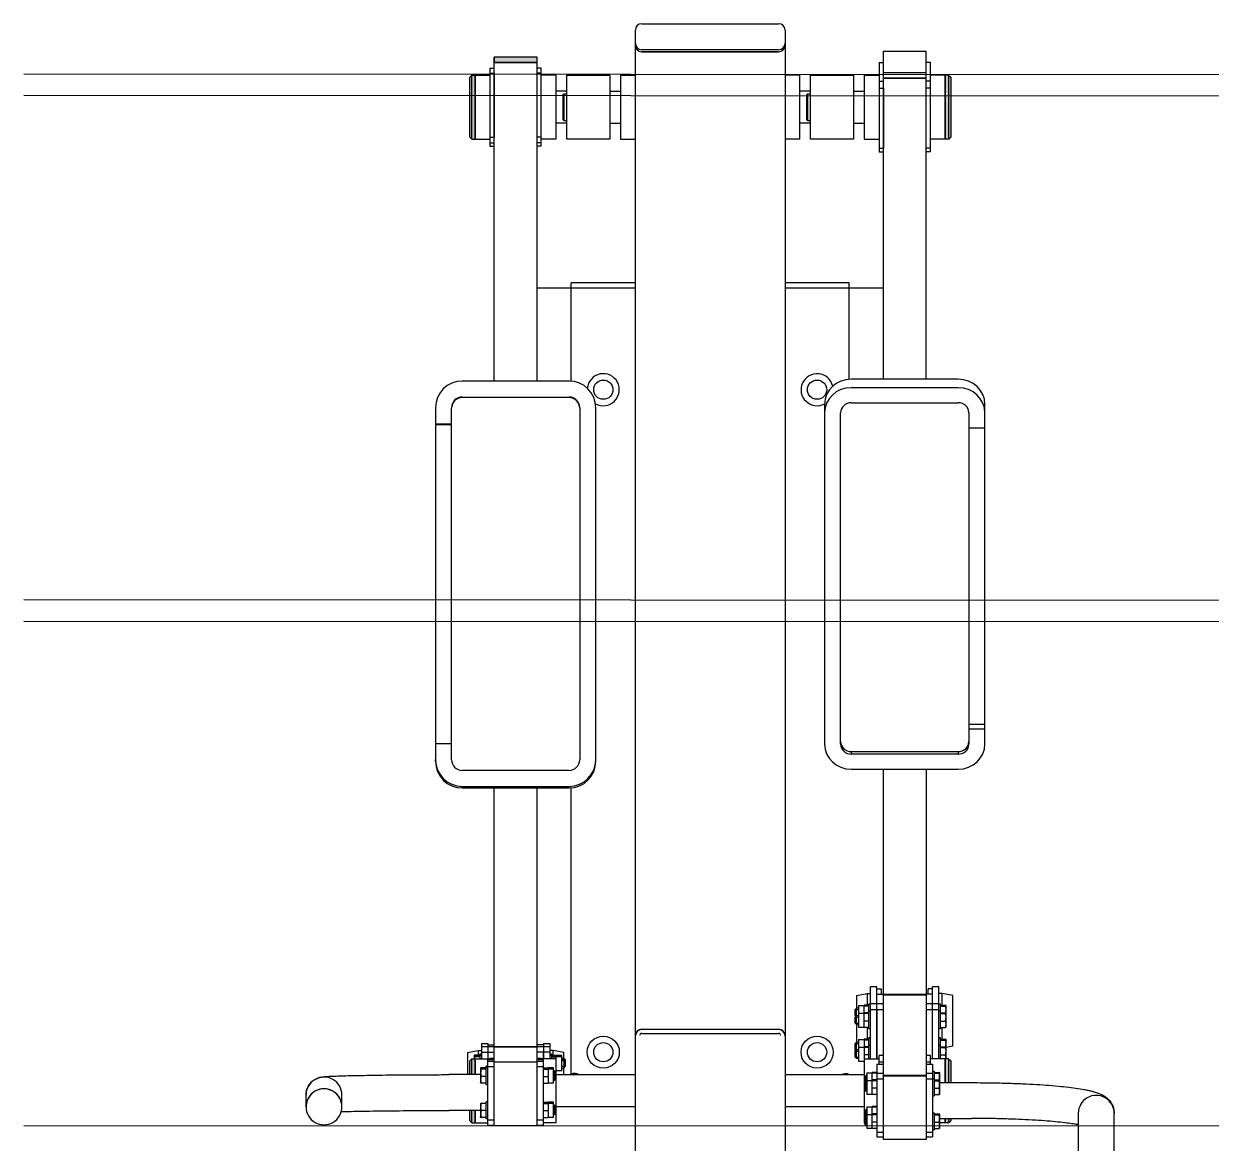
# Model space of a CAD drawing. Header units: millimetres. Extents: x -6447 to 5849, y -3618 to 2655.
# Drawn here: x -4678 to -3568, y 594 to 1641 of the extents above; entities that cross this region are included whole.
import ezdxf

# ---------------------------------------------------------------- set-up
doc = ezdxf.new("R2010")
doc.units = ezdxf.units.MM
doc.layers.add('DIKOM_ОБЪЕКТ', color=7, linetype='Continuous')

msp = doc.modelspace()

# ---------------------------------------------------------------- hatches: boundary and pattern name
at = {"layer": 'DIKOM_ОБЪЕКТ'}
h = msp.add_hatch(color=256, dxfattribs=at)
h.paths.add_polyline_path([(-4256.3, 1533.3), (-4256.3, 1593.3), (-4259.3, 1593.3), (-4259.3, 1533.3), (-4259.3, 1533.3), (-4256.3, 1533.3)])
h.paths.add_polyline_path([(-4261.3, 1591.3), (-4261.3, 1535.3), (-4261.3, 1535.3), (-4259.3, 1533.3), (-4259.3, 1533.3), (-4259.3, 1593.3)])
h.paths.add_polyline_path([(-4198.3, 1610), (-4238.3, 1610), (-4238.3, 1605), (-4198.3, 1605)])
h.paths.add_polyline_path([(-3813.3, 1533.3), (-3813.3, 1593.3), (-3816.3, 1593.3), (-3816.3, 1553), (-3816.3, 1533.3)])
h.paths.add_polyline_path([(-3811.3, 1535.3), (-3811.3, 1591.3), (-3813.3, 1593.3), (-3813.3, 1533.3)])
h = msp.add_hatch(color=256, dxfattribs=at)
h.paths.add_polyline_path([(-3813.3, 612.8), (-3813.3, 616.9), (-3816.3, 616.9), (-3816.3, 612.8)])
h.paths.add_polyline_path([(-3811.3, 614.8), (-3811.3, 616.9), (-3813.3, 616.9), (-3813.3, 612.8)])
h.paths.add_polyline_path([(-3811.3, 650.4), (-3811.3, 670.7), (-3811.3, 670.8), (-3813.3, 672.8), (-3813.3, 672.6), (-3813.3, 650.4)])
h.paths.add_polyline_path([(-3816.3, 672.6), (-3816.3, 650.4), (-3813.3, 650.4), (-3813.3, 672.6), (-3813.3, 672.8), (-3816.3, 672.8)])
h.paths.add_polyline_path([(-4256.3, 612.8), (-4256.3, 624.4), (-4259.3, 624.4), (-4259.3, 612.8)])
h.paths.add_polyline_path([(-4261.3, 624.4), (-4261.3, 614.8), (-4259.3, 612.8), (-4259.3, 624.4)])
h.paths.add_polyline_path([(-4259.3, 657.9), (-4259.3, 672.8), (-4261.3, 670.8), (-4261.3, 657.9)])
h.paths.add_polyline_path([(-4259.3, 672.8), (-4259.3, 657.9), (-4256.3, 657.9), (-4256.3, 672.8)])

# ---------------------------------------------------------------- linework, layer by layer
for p, q in [((-4106.3, 568.2), (-4106.3, 1635.4)), ((-4100.3, 1641.4), (-3972.3, 1641.4)), ((-3966.3, 1635.4), (-3966.3, 568.2)), ((-3972.3, 1617.1), (-4100.3, 1617.1)), ((-4100.3, 1615.1), (-3972.3, 1615.1)), ((-3972.3, 1615.1), (-4100.3, 1615.1)), ((-3874.3, 1615.8), (-3834.3, 1615.8)), ((-3874.3, 1308.7), (-3874.3, 1615.8)), ((-3834.3, 1308.7), (-3834.3, 1615.8)), ((-4198.3, 1610), (-4238.3, 1610)), ((-4238.3, 1610), (-4238.3, 1605)), ((-4238.3, 1307), (-4238.3, 1610)), ((-4198.3, 1605), (-4238.3, 1605)), ((-4238.3, 1605), (-4198.3, 1605)), ((-4198.3, 1307), (-4198.3, 1610)), ((-3878.3, 1605), (-3878.3, 1521.5)), ((-3878.3, 1605), (-3874.3, 1605)), ((-3830.3, 1605), (-3834.3, 1605)), ((-3830.3, 1521.5), (-3830.3, 1605)), ((-2688.5, 1593.2), (-4678.5, 1594.1)), ((-4259.3, 1593.3), (-4261.3, 1591.3)), ((-4261.3, 1535.3), (-4261.3, 1591.3)), ((-4259.3, 1593.3), (-4242.3, 1593.3)), ((-4259.3, 1533.3), (-4259.3, 1593.3)), ((-4256.3, 1593.3), (-4256.3, 1533.3)), ((-4256.3, 1533.3), (-4256.3, 1593.3)), ((-4242.3, 1599.7), (-4242.3, 1526.8)), ((-4242.3, 1599.7), (-4238.3, 1599.7)), ((-4242.3, 1595), (-4238.3, 1595)), ((-4238.3, 1595), (-4238.3, 1535.1)), ((-4194.3, 1599.7), (-4198.3, 1599.7)), ((-4198.3, 1535.1), (-4198.3, 1595)), ((-4194.3, 1595), (-4198.3, 1595)), ((-4194.3, 1526.8), (-4194.3, 1599.7)), ((-4180.3, 1593.3), (-4194.3, 1593.3)), ((-4180.3, 1533.3), (-4180.3, 1593.3)), ((-4170.3, 1533.3), (-4170.3, 1593.3)), ((-4170.3, 1593.3), (-4130.3, 1593.3)), ((-4130.3, 1593.3), (-4130.3, 1533.3)), ((-4120.3, 1593.3), (-4120.3, 1533.3)), ((-4120.3, 1593.3), (-4106.3, 1593.3)), ((-3952.3, 1593.3), (-3966.3, 1593.3)), ((-3952.3, 1533.3), (-3952.3, 1593.3)), ((-3942.3, 1533.3), (-3942.3, 1593.3)), ((-3942.3, 1593.3), (-3902.3, 1593.3)), ((-3902.3, 1593.3), (-3902.3, 1533.3)), ((-3892.3, 1593.3), (-3892.3, 1533.3)), ((-3892.3, 1593.3), (-3878.3, 1593.3)), ((-3834.3, 1595.3), (-3874.3, 1595.3)), ((-3834.3, 1590.6), (-3874.3, 1590.6)), ((-3874.3, 1590.6), (-3834.3, 1590.6)), ((-3813.3, 1593.3), (-3830.3, 1593.3)), ((-3816.3, 1593.3), (-3816.3, 1533.3)), ((-3816.3, 1553), (-3816.3, 1593.3)), ((-3813.3, 1593.3), (-3811.3, 1591.3)), ((-3813.3, 1593.3), (-3813.3, 1533.3)), ((-3811.3, 1591.3), (-3811.3, 1535.3)), ((-4170.3, 1578.3), (-4180.3, 1578.3)), ((-4130.3, 1578.3), (-4120.3, 1578.3)), ((-3942.3, 1578.3), (-3952.3, 1578.3)), ((-3902.3, 1578.3), (-3892.3, 1578.3)), ((-3878.3, 1587.6), (-3874.3, 1587.6)), ((-3878.3, 1581.2), (-3874.3, 1581.2)), ((-3874.3, 1581.2), (-3874.3, 1524.8)), ((-3830.3, 1587.6), (-3834.3, 1587.6)), ((-3834.3, 1524.8), (-3834.3, 1581.2)), ((-3830.3, 1581.2), (-3834.3, 1581.2)), ((-2688.5, 1573.2), (-4678.5, 1574.1)), ((-4174.3, 1574.8), (-4173.3, 1575.8)), ((-4174.3, 1574.8), (-4174.3, 1551.8)), ((-4173.3, 1575.8), (-4173.3, 1550.8)), ((-4173.3, 1575.8), (-4170.3, 1575.8)), ((-3946.3, 1574.8), (-3945.3, 1575.8)), ((-3946.3, 1574.8), (-3946.3, 1551.8)), ((-3945.3, 1575.8), (-3945.3, 1550.8)), ((-3945.3, 1575.8), (-3942.3, 1575.8)), ((-4170.3, 1548.3), (-4180.3, 1548.3)), ((-4174.3, 1551.8), (-4173.3, 1550.8)), ((-4173.3, 1550.8), (-4170.3, 1550.8)), ((-4130.3, 1548.3), (-4120.3, 1548.3)), ((-3942.3, 1548.3), (-3952.3, 1548.3)), ((-3946.3, 1551.8), (-3945.3, 1550.8)), ((-3945.3, 1550.8), (-3942.3, 1550.8)), ((-3902.3, 1548.3), (-3892.3, 1548.3)), ((-3816.3, 1533.3), (-3816.3, 1553)), ((-4259.3, 1533.3), (-4261.3, 1535.3)), ((-4261.3, 1535.3), (-4261.3, 1535.3)), ((-4259.3, 1533.3), (-4242.3, 1533.3)), ((-4259.3, 1533.3), (-4259.3, 1533.3)), ((-4256.3, 1533.3), (-4256.3, 1533.3)), ((-4242.3, 1535.1), (-4238.3, 1535.1)), ((-4194.3, 1535.1), (-4198.3, 1535.1)), ((-4180.3, 1533.3), (-4194.3, 1533.3)), ((-4130.3, 1533.3), (-4170.3, 1533.3)), ((-4120.3, 1533.3), (-4106.3, 1533.3)), ((-3952.3, 1533.3), (-3966.3, 1533.3)), ((-3902.3, 1533.3), (-3942.3, 1533.3)), ((-3892.3, 1533.3), (-3878.3, 1533.3)), ((-3813.3, 1533.3), (-3830.3, 1533.3)), ((-3813.3, 1533.3), (-3811.3, 1535.3)), ((-4242.3, 1529.8), (-4238.3, 1529.8)), ((-4242.3, 1526.8), (-4238.3, 1526.8)), ((-4242.3, 1526.8), (-4242.3, 1526.8)), ((-4242.3, 1526.8), (-4238.3, 1526.8)), ((-4194.3, 1529.8), (-4198.3, 1529.8)), ((-4194.3, 1526.8), (-4198.3, 1526.8)), ((-4194.3, 1526.8), (-4198.3, 1526.8)), ((-4194.3, 1526.8), (-4194.3, 1526.8)), ((-3878.3, 1524.8), (-3874.3, 1524.8)), ((-3830.3, 1524.8), (-3834.3, 1524.8)), ((-3878.3, 1521.5), (-3874.3, 1521.5)), ((-3830.3, 1521.5), (-3834.3, 1521.5)), ((-4106.3, 1393.9), (-4198.3, 1393.9)), ((-4166.3, 1306.9), (-4166.3, 1398.9)), ((-4106.3, 1398.9), (-4166.3, 1398.9)), ((-3906.3, 1398.9), (-3966.3, 1398.9)), ((-3874.3, 1393.9), (-3966.3, 1393.9)), ((-3906.3, 1308.6), (-3906.3, 1398.9)), ((-4168.3, 1307), (-4268.3, 1307)), ((-3804.3, 1308.7), (-3904.3, 1308.7)), ((-3804.3, 1300.8), (-3904.3, 1300.8)), ((-4268.3, 1292), (-4168.3, 1292)), ((-4268.3, 1291.6), (-4268.3, 1292)), ((-4168.3, 1291.6), (-4268.3, 1291.6)), ((-4168.3, 1291.6), (-4168.3, 1292)), ((-4293.3, 1282), (-4293.3, 952.6)), ((-4278.3, 952.6), (-4278.3, 1281.6)), ((-4158.3, 1282), (-4158.3, 952.6)), ((-4143.3, 952.6), (-4143.3, 1282)), ((-3929.3, 1285.2), (-3929.3, 1277.3)), ((-3904.3, 1286.7), (-3804.3, 1286.7)), ((-3779.3, 967.2), (-3779.3, 1285.2)), ((-4293.3, 1267), (-4278.3, 1267)), ((-3929.3, 1277.3), (-3929.3, 967.2)), ((-3914.3, 967.2), (-3914.3, 1277.3)), ((-3794.3, 1277.3), (-3794.3, 967.2)), ((-4293.3, 1266.3), (-4278.3, 1266.3)), ((-3794.3, 1263.2), (-3779.3, 1263.2)), ((-2688.5, 1101.2), (-4678.5, 1102.1)), ((-2688.5, 1081.2), (-4678.5, 1082.1)), ((-3779.3, 985.5), (-3794.3, 985.5)), ((-3779.3, 981.3), (-3794.3, 981.3)), ((-4278.3, 967.6), (-4293.3, 967.6)), ((-3904.3, 960.2), (-3804.3, 960.2)), ((-3904.3, 960.2), (-3904.3, 957.9)), ((-3804.3, 957.9), (-3904.3, 957.9)), ((-3804.3, 960.2), (-3804.3, 957.9)), ((-4293.3, 951.2), (-4293.3, 952.6)), ((-4143.3, 951.2), (-4143.3, 952.6)), ((-4168.3, 942.6), (-4268.3, 942.6)), ((-3904.3, 943.8), (-3804.3, 943.8)), ((-3874.3, 597.2), (-3874.3, 943.8)), ((-3834.3, 943.8), (-3834.3, 597.2)), ((-4268.3, 927.7), (-4168.3, 927.7)), ((-4268.3, 926.3), (-4268.3, 927.7)), ((-4268.3, 926.3), (-4168.3, 926.3)), ((-4238.3, 609.9), (-4238.3, 926.3)), ((-4198.3, 609.9), (-4198.3, 926.3)), ((-4168.3, 926.3), (-4168.3, 927.7)), ((-4166.3, 657.8), (-4166.3, 926.3)), ((-3899.3, 731.9), (-3889.3, 733.7)), ((-3889.3, 733.7), (-3889.3, 733.6)), ((-3889.3, 733.7), (-3886.3, 733.7)), ((-3889.3, 733.6), (-3889.3, 722.9)), ((-3886.3, 740), (-3886.3, 740.2)), ((-3880.3, 740.2), (-3886.3, 740.2)), ((-3886.3, 672.8), (-3886.3, 740.2)), ((-3880.3, 740), (-3880.3, 740.2)), ((-3880.3, 672.8), (-3880.3, 740.2)), ((-3880.3, 738.2), (-3876.3, 738.2)), ((-3880.3, 733.3), (-3874.3, 733.3)), ((-3876.3, 738.2), (-3876.3, 738)), ((-3876.3, 738), (-3876.3, 733.3)), ((-3828.3, 733.3), (-3834.3, 733.3)), ((-3828.3, 738.2), (-3832.3, 738.2)), ((-3832.3, 733.3), (-3832.3, 738.2)), ((-3828.3, 740), (-3828.3, 740.2)), ((-3822.3, 740.2), (-3828.3, 740.2)), ((-3828.3, 672.8), (-3828.3, 740.2)), ((-3822.3, 740), (-3822.3, 740.2)), ((-3822.3, 672.8), (-3822.3, 740.2)), ((-3819.3, 733.7), (-3822.3, 733.7)), ((-3809.3, 731.9), (-3819.3, 733.7)), ((-3819.3, 722.9), (-3819.3, 733.7)), ((-3899.3, 731.9), (-3899.3, 731.8)), ((-3899.3, 731.8), (-3899.3, 720)), ((-3897.4, 722.5), (-3892.3, 722.5)), ((-3897.4, 722.5), (-3897.4, 715.4)), ((-3887.9, 722.9), (-3892.3, 722.9)), ((-3892.3, 702.1), (-3892.3, 722.9)), ((-3886.3, 724), (-3887.9, 724)), ((-3887.9, 700.9), (-3887.9, 724)), ((-3874.3, 724.2), (-3886.3, 724.2)), ((-3834.3, 733), (-3874.3, 733)), ((-3874.3, 732.5), (-3834.3, 732.5)), ((-3834.3, 732.5), (-3874.3, 732.5)), ((-3822.3, 724.2), (-3834.3, 724.2)), ((-3820.7, 724), (-3822.3, 724)), ((-3820.7, 700.9), (-3820.7, 724)), ((-3820.7, 722.9), (-3816.2, 722.9)), ((-3815.7, 722.5), (-3815.4, 722.2)), ((-3815.4, 702.7), (-3815.4, 722.2)), ((-3809.3, 684.5), (-3809.3, 731.9)), ((-3899.5, 720), (-3900.7, 718.8)), ((-3900.7, 713.3), (-3900.7, 718.8)), ((-3900.7, 718.8), (-3897.4, 718.8)), ((-3899.9, 712.5), (-3900.7, 713.3)), ((-3900.7, 713.3), (-3897.4, 713.3)), ((-3899.5, 712.9), (-3900.7, 711.7)), ((-3900.7, 706.2), (-3900.7, 711.7)), ((-3900.7, 711.7), (-3897.4, 711.7)), ((-3899.5, 704.9), (-3899.5, 720)), ((-3897.4, 720), (-3899.5, 720)), ((-3897.4, 712.9), (-3899.5, 712.9)), ((-3897.4, 715.4), (-3897.4, 702.4)), ((-3897.4, 715.4), (-3892.3, 715.4)), ((-3887.9, 722.1), (-3892.3, 722.1)), ((-3887.9, 715.8), (-3892.3, 715.8)), ((-3887.9, 715), (-3892.3, 715)), ((-3886.3, 716.9), (-3887.9, 716.9)), ((-3874.3, 718.7), (-3886.3, 718.7)), ((-3880.3, 718.7), (-3880.3, 672.8)), ((-3822.3, 718.7), (-3834.3, 718.7)), ((-3828.3, 672.8), (-3828.3, 718.7)), ((-3820.7, 716.9), (-3822.3, 716.9)), ((-3820.7, 722.1), (-3816.2, 722.1)), ((-3820.7, 715.8), (-3816.2, 715.8)), ((-3820.7, 715), (-3816.2, 715)), ((-3815.7, 715.4), (-3815.4, 715.1)), ((-4100.3, 700.4), (-3972.3, 700.4)), ((-3972.3, 700.1), (-4100.3, 700.1)), ((-3899.5, 704.9), (-3900.7, 706.2)), ((-3900.7, 706.2), (-3897.4, 706.2)), ((-3897.4, 704.9), (-3899.5, 704.9)), ((-3899.3, 704.9), (-3899.3, 688.2)), ((-3897.4, 702.4), (-3892.3, 702.4)), ((-3887.9, 708.1), (-3892.3, 708.1)), ((-3887.9, 702.1), (-3892.3, 702.1)), ((-3889.3, 702.1), (-3889.3, 691)), ((-3886.3, 700.9), (-3887.9, 700.9)), ((-3820.7, 700.9), (-3822.3, 700.9)), ((-3820.7, 708.1), (-3816.2, 708.1)), ((-3820.7, 702.1), (-3816.2, 702.1)), ((-3819.3, 691), (-3819.3, 702.1)), ((-3815.7, 702.4), (-3815.4, 702.7)), ((-4100.3, 696.5), (-3972.3, 696.5)), ((-3897.4, 690.7), (-3897.4, 670.6)), ((-3897.4, 690.7), (-3892.3, 690.7)), ((-3892.3, 691), (-3892.3, 612.8)), ((-3887.9, 691), (-3892.3, 691)), ((-3887.9, 690.3), (-3892.3, 690.3)), ((-3886.3, 692.2), (-3887.9, 692.2)), ((-3887.9, 672.8), (-3887.9, 692.2)), ((-3820.7, 692.2), (-3822.3, 692.2)), ((-3820.7, 672.8), (-3820.7, 692.2)), ((-3820.7, 691), (-3816.2, 691)), ((-3820.7, 690.3), (-3816.2, 690.3)), ((-3815.7, 690.7), (-3815.4, 690.3)), ((-3815.4, 672.8), (-3815.4, 690.3)), ((-4263.3, 678.7), (-4253.3, 680.4)), ((-4263.3, 678.7), (-4263.3, 657.9)), ((-4263.3, 678.7), (-4263.3, 678.7)), ((-4253.3, 680.4), (-4253.3, 676)), ((-4253.3, 680.4), (-4253.3, 680.4)), ((-4253.3, 680.4), (-4250.3, 680.4)), ((-4250.3, 686.9), (-4250.3, 686.9)), ((-4250.3, 686.9), (-4244.3, 686.9)), ((-4250.3, 686.9), (-4250.3, 672.8)), ((-4186.3, 684), (-4250.3, 684)), ((-4250.3, 678.9), (-4238.3, 678.9)), ((-4244.3, 686.9), (-4244.3, 686.9)), ((-4244.3, 686.9), (-4244.3, 672.8)), ((-4244.3, 685.7), (-4238.3, 685.7)), ((-4244.3, 678.9), (-4244.3, 672.8)), ((-4198.3, 683.9), (-4238.3, 683.9)), ((-4238.3, 683.9), (-4198.3, 683.9)), ((-4192.3, 685.7), (-4198.3, 685.7)), ((-4186.3, 678.9), (-4198.3, 678.9)), ((-4192.3, 686.9), (-4192.3, 686.9)), ((-4192.3, 686.9), (-4186.3, 686.9)), ((-4192.3, 686.9), (-4192.3, 672.8)), ((-4192.3, 672.8), (-4192.3, 678.9)), ((-4186.3, 686.9), (-4186.3, 686.9)), ((-4186.3, 686.9), (-4186.3, 672.8)), ((-4183.3, 680.4), (-4186.3, 680.4)), ((-4173.3, 678.7), (-4183.3, 680.4)), ((-4183.3, 676), (-4183.3, 680.4)), ((-4173.3, 673.4), (-4173.3, 678.7)), ((-3899.5, 688.2), (-3900.7, 686.9)), ((-3900.7, 681.4), (-3900.7, 686.9)), ((-3900.7, 686.9), (-3897.4, 686.9)), ((-3899.9, 680.6), (-3900.7, 681.4)), ((-3900.7, 681.4), (-3897.4, 681.4)), ((-3899.5, 681.1), (-3900.7, 679.8)), ((-3900.7, 674.3), (-3900.7, 679.8)), ((-3900.7, 679.8), (-3897.4, 679.8)), ((-3899.5, 673.1), (-3899.5, 688.2)), ((-3897.4, 688.2), (-3899.5, 688.2)), ((-3897.4, 681.1), (-3899.5, 681.1)), ((-3899.5, 678.7), (-3899.5, 681.1)), ((-3897.4, 683.6), (-3892.3, 683.6)), ((-3887.9, 683.9), (-3892.3, 683.9)), ((-3887.9, 683.2), (-3892.3, 683.2)), ((-3886.3, 685.1), (-3887.9, 685.1)), ((-3820.7, 685.1), (-3822.3, 685.1)), ((-3820.7, 683.9), (-3816.2, 683.9)), ((-3820.7, 683.2), (-3816.2, 683.2)), ((-3815.7, 683.6), (-3815.4, 683.2)), ((-3809.3, 684.5), (-3815.4, 683.4)), ((-4259.3, 672.8), (-4261.3, 670.8)), ((-4261.3, 657.9), (-4261.3, 670.8)), ((-4259.3, 672.8), (-4242.3, 672.8)), ((-4259.3, 657.9), (-4259.3, 672.8)), ((-4257.1, 675.9), (-4257.2, 675.6)), ((-4257.2, 675.6), (-4257.2, 674.3)), ((-4257.1, 674.6), (-4257.2, 674.3)), ((-4257.2, 674.3), (-4257.2, 672.8)), ((-4251.9, 676), (-4256.5, 676)), ((-4251.9, 675.9), (-4256.5, 675.9)), ((-4251.9, 674.7), (-4256.5, 674.7)), ((-4251.9, 674.5), (-4256.5, 674.5)), ((-4256.3, 657.9), (-4256.3, 672.8)), ((-4256.3, 672.8), (-4256.3, 657.9)), ((-4251.9, 677.4), (-4250.3, 677.4)), ((-4251.9, 677.4), (-4251.9, 672.8)), ((-4251.9, 676.1), (-4250.3, 676.1)), ((-4244.3, 610.3), (-4244.3, 671.9)), ((-4238.3, 671.9), (-4244.3, 671.9)), ((-4238.3, 670.3), (-4244.3, 670.3)), ((-4242.3, 673.4), (-4238.3, 673.4)), ((-4242.3, 673.4), (-4242.3, 673.4)), ((-4242.3, 673.4), (-4238.3, 673.4)), ((-4242.3, 673.4), (-4242.3, 671.9)), ((-4242.3, 672.2), (-4238.3, 672.2)), ((-4238.3, 670), (-4198.3, 670)), ((-4238.3, 670), (-4198.3, 670)), ((-4238.3, 669.9), (-4198.3, 669.9)), ((-4198.3, 673.4), (-4194.3, 673.4)), ((-4198.3, 673.4), (-4194.3, 673.4)), ((-4198.3, 672.2), (-4194.3, 672.2)), ((-4192.3, 671.9), (-4198.3, 671.9)), ((-4192.3, 670.3), (-4198.3, 670.3)), ((-4194.3, 673.4), (-4194.3, 673.4)), ((-4194.3, 673.4), (-4194.3, 671.9)), ((-4180.3, 672.8), (-4194.3, 672.8)), ((-4194.3, 672.8), (-4194.3, 672.8)), ((-4192.3, 610.3), (-4192.3, 671.9)), ((-4186.3, 677.4), (-4184.7, 677.4)), ((-4186.3, 676.1), (-4184.7, 676.1)), ((-4184.7, 677.4), (-4184.7, 672.8)), ((-4184.7, 676), (-4180.3, 676)), ((-4184.7, 675.9), (-4180.3, 675.9)), ((-4184.7, 674.7), (-4180.3, 674.7)), ((-4184.7, 674.5), (-4180.3, 674.5)), ((-4180.3, 612.8), (-4180.3, 676)), ((-4175.2, 675.9), (-4180.3, 675.9)), ((-4175.2, 674.6), (-4180.3, 674.6)), ((-4175.2, 661.6), (-4175.2, 675.9)), ((-4175.2, 673.4), (-4173.2, 673.4)), ((-4171.9, 672.2), (-4175.2, 672.2)), ((-4175.2, 672.1), (-4173.2, 672.1)), ((-4171.9, 670.9), (-4175.2, 670.9)), ((-4173.2, 673.4), (-4171.9, 672.2)), ((-4173.2, 673.4), (-4173.2, 664.1)), ((-4173.2, 672.1), (-4171.9, 670.9)), ((-4171.9, 672.2), (-4171.9, 670.9)), ((-4171.9, 670.9), (-4171.9, 666.7)), ((-4171.9, 666.7), (-4171.9, 665.4)), ((-3899.5, 673.1), (-3900.7, 674.3)), ((-3900.7, 674.3), (-3897.4, 674.3)), ((-3897.4, 673.1), (-3899.5, 673.1)), ((-3897.4, 670.6), (-3892.3, 670.6)), ((-3887.9, 676.3), (-3892.3, 676.3)), ((-3892.3, 672.8), (-3878.3, 672.8)), ((-3880.3, 667.7), (-3874.3, 667.7)), ((-3880.3, 667.7), (-3880.3, 599.7)), ((-3878.3, 675.7), (-3878.3, 675.7)), ((-3874.3, 675.7), (-3878.3, 675.7)), ((-3878.3, 667.7), (-3878.3, 675.7)), ((-3874.3, 669.6), (-3878.3, 669.6)), ((-3830.3, 675.7), (-3834.3, 675.7)), ((-3830.3, 669.6), (-3834.3, 669.6)), ((-3834.3, 667.7), (-3828.3, 667.7)), ((-3830.3, 675.7), (-3830.3, 675.7)), ((-3830.3, 667.7), (-3830.3, 675.7)), ((-3813.3, 672.8), (-3830.3, 672.8)), ((-3828.3, 667.7), (-3828.3, 599.7)), ((-3820.7, 676.3), (-3816.2, 676.3)), ((-3816.3, 672.6), (-3816.3, 672.8)), ((-3816.3, 672.8), (-3816.3, 672.6)), ((-3816.3, 650.4), (-3816.3, 672.6)), ((-3816.3, 672.6), (-3816.3, 650.4)), ((-3813.3, 672.8), (-3811.3, 670.8)), ((-3813.3, 672.8), (-3813.3, 672.6)), ((-3813.3, 672.6), (-3813.3, 650.4)), ((-3811.3, 670.8), (-3811.3, 670.7)), ((-3811.3, 670.7), (-3811.3, 650.4)), ((-4251.2, 657.9), (-4280.8, 657.9)), ((-4251.1, 664.3), (-4251.2, 663.9)), ((-4251.2, 663.9), (-4251.2, 650.3)), ((-4251.1, 662.9), (-4251.2, 662.6)), ((-4245.9, 664.3), (-4250.5, 664.3)), ((-4245.9, 664.2), (-4250.5, 664.2)), ((-4245.9, 663), (-4250.5, 663)), ((-4245.9, 662.9), (-4250.5, 662.9)), ((-4245.9, 656.3), (-4250.5, 656.3)), ((-4244.3, 665.8), (-4245.9, 665.8)), ((-4245.9, 648.4), (-4245.9, 665.8)), ((-4244.3, 664.4), (-4245.9, 664.4)), ((-4238.3, 665.2), (-4244.3, 665.2)), ((-4192.3, 665.2), (-4198.3, 665.2)), ((-4192.3, 664.3), (-4187.9, 664.3)), ((-4192.3, 664.2), (-4187.9, 664.2)), ((-4192.3, 663), (-4187.9, 663)), ((-4192.3, 662.9), (-4187.9, 662.9)), ((-4192.3, 656.3), (-4187.9, 656.3)), ((-4187.9, 664.3), (-4187.9, 649.9)), ((-4182.8, 664.3), (-4187.9, 664.3)), ((-4182.8, 662.9), (-4187.9, 662.9)), ((-4182.8, 649.9), (-4182.8, 664.3)), ((-4182.8, 661.8), (-4182.2, 661.8)), ((-4180.9, 660.5), (-4182.8, 660.5)), ((-4182.8, 660.4), (-4182.2, 660.4)), ((-4180.9, 659.2), (-4182.8, 659.2)), ((-4182.2, 661.8), (-4180.9, 660.5)), ((-4182.2, 661.8), (-4182.2, 652.4)), ((-4182.2, 660.4), (-4180.9, 659.2)), ((-4180.9, 660.5), (-4180.9, 659.2)), ((-4180.9, 659.2), (-4180.9, 653.7)), ((-4175.2, 661.6), (-4180.3, 661.6)), ((-4106.3, 657.8), (-4180.3, 657.8)), ((-4171.9, 665.4), (-4175.2, 665.4)), ((-4175.2, 664.1), (-4173.2, 664.1)), ((-4173.3, 657.8), (-4173.3, 664.1)), ((-4173.2, 664.1), (-4171.9, 665.4)), ((-3892.3, 657.8), (-3966.3, 657.8)), ((-3890.5, 657.1), (-3891.7, 655.9)), ((-3891.7, 650.4), (-3891.7, 655.9)), ((-3891.7, 655.9), (-3889.8, 655.9)), ((-3889.8, 657.1), (-3890.5, 657.1)), ((-3890.5, 642), (-3890.5, 657.1)), ((-3889.8, 659.6), (-3889.8, 639.5)), ((-3889.8, 659.6), (-3884.7, 659.6)), ((-3884.7, 639.2), (-3884.7, 660)), ((-3880.3, 660), (-3884.7, 660)), ((-3880.3, 659.2), (-3884.7, 659.2)), ((-3880.3, 659.4), (-3874.3, 659.4)), ((-3874.3, 657.4), (-3834.3, 657.4)), ((-3874.3, 657.4), (-3834.3, 657.4)), ((-3874.3, 656.9), (-3834.3, 656.9)), ((-3834.3, 659.4), (-3828.3, 659.4)), ((-3828.3, 661.1), (-3826.7, 661.1)), ((-3826.7, 661.1), (-3826.7, 638)), ((-3826.7, 660), (-3822.2, 660)), ((-3826.7, 659.2), (-3822.2, 659.2)), ((-3821.7, 659.7), (-3821.4, 659.3)), ((-3821.4, 640.4), (-3821.4, 659.3)), ((-4251.1, 649.9), (-4251.2, 650.3)), ((-4245.9, 649.9), (-4250.5, 649.9)), ((-4244.3, 648.4), (-4245.9, 648.4)), ((-4192.3, 649.9), (-4187.9, 649.9)), ((-4182.8, 649.9), (-4187.9, 649.9)), ((-4180.9, 653.7), (-4182.8, 653.7)), ((-4182.8, 652.4), (-4182.2, 652.4)), ((-4182.2, 652.4), (-4180.9, 653.7)), ((-3890.9, 649.6), (-3891.7, 650.4)), ((-3891.7, 650.4), (-3889.8, 650.4)), ((-3890.5, 650), (-3891.7, 648.8)), ((-3891.7, 643.3), (-3891.7, 648.8)), ((-3891.7, 648.8), (-3889.8, 648.8)), ((-3889.8, 650), (-3890.5, 650)), ((-3889.8, 652.5), (-3884.7, 652.5)), ((-3880.3, 652.9), (-3884.7, 652.9)), ((-3880.3, 652.1), (-3884.7, 652.1)), ((-3880.3, 645.3), (-3884.7, 645.3)), ((-3880.3, 653.9), (-3874.3, 653.9)), ((-3834.3, 653.9), (-3828.3, 653.9)), ((-3828.3, 654), (-3826.7, 654)), ((-3826.7, 652.9), (-3822.2, 652.9)), ((-3826.7, 652.1), (-3822.2, 652.1)), ((-3826.7, 645.3), (-3822.2, 645.3)), ((-3821.7, 652.6), (-3821.4, 652.2)), ((-3821.4, 650.4), (-3791.8, 650.4)), ((-4414.3, 627.8), (-4414.3, 638.9)), ((-4380.8, 627.8), (-4380.8, 638.9)), ((-4380.8, 638.9), (-4380.8, 638.9)), ((-3890.5, 642), (-3891.7, 643.3)), ((-3891.7, 643.3), (-3889.8, 643.3)), ((-3889.8, 642), (-3890.5, 642)), ((-3889.8, 639.5), (-3884.7, 639.5)), ((-3880.3, 639.2), (-3884.7, 639.2)), ((-3828.3, 638), (-3826.7, 638)), ((-3826.7, 639.2), (-3822.2, 639.2)), ((-3821.7, 639.5), (-3821.4, 639.9)), ((-3821.4, 639.9), (-3821.4, 640.4)), ((-3675.1, 638.5), (-3675.1, 638.7)), ((-4251.2, 624.4), (-4280.8, 624.4)), ((-4261.3, 614.8), (-4261.3, 624.4)), ((-4259.3, 612.8), (-4259.3, 624.4)), ((-4256.3, 612.8), (-4256.3, 624.4)), ((-4256.3, 624.4), (-4256.3, 612.8)), ((-4251.1, 630.9), (-4251.2, 630.6)), ((-4251.2, 630.6), (-4251.2, 618.3)), ((-4245.9, 631), (-4250.5, 631)), ((-4245.9, 630.9), (-4250.5, 630.9)), ((-4245.9, 624.3), (-4250.5, 624.3)), ((-4244.3, 632.4), (-4245.9, 632.4)), ((-4245.9, 616.4), (-4245.9, 632.4)), ((-4192.3, 632.3), (-4187.9, 632.3)), ((-4192.3, 632.2), (-4187.9, 632.2)), ((-4192.3, 631), (-4187.9, 631)), ((-4192.3, 630.9), (-4187.9, 630.9)), ((-4192.3, 624.3), (-4187.9, 624.3)), ((-4182.8, 632.3), (-4187.9, 632.3)), ((-4187.9, 632.3), (-4187.9, 617.9)), ((-4182.8, 630.9), (-4187.9, 630.9)), ((-4182.8, 617.9), (-4182.8, 632.3)), ((-4182.8, 629.8), (-4182.2, 629.8)), ((-4180.9, 628.5), (-4182.8, 628.5)), ((-4182.8, 628.4), (-4182.2, 628.4)), ((-4180.9, 627.2), (-4182.8, 627.2)), ((-4182.2, 629.8), (-4180.9, 628.5)), ((-4182.2, 629.8), (-4182.2, 620.4)), ((-4182.2, 628.4), (-4180.9, 627.2)), ((-4180.9, 628.5), (-4180.9, 627.2)), ((-4180.9, 627.2), (-4180.9, 621.7)), ((-4106.3, 627.8), (-4180.3, 627.8)), ((-3892.3, 627.8), (-3966.3, 627.8)), ((-3890.5, 625.3), (-3891.7, 624.1)), ((-3891.7, 618.6), (-3891.7, 624.1)), ((-3891.7, 624.1), (-3889.8, 624.1)), ((-3890.5, 610.2), (-3890.5, 625.3)), ((-3889.8, 625.3), (-3890.5, 625.3)), ((-3889.8, 627.8), (-3884.7, 627.8)), ((-3889.8, 627.8), (-3889.8, 607.7)), ((-3880.3, 628.1), (-3884.7, 628.1)), ((-3884.7, 607.4), (-3884.7, 628.1)), ((-3880.3, 627.4), (-3884.7, 627.4)), ((-3828.3, 622.2), (-3826.7, 622.2)), ((-3826.7, 622.2), (-3826.7, 606.2)), ((-4259.3, 612.8), (-4261.3, 614.8)), ((-4259.3, 612.8), (-4244.3, 612.8)), ((-4251.1, 617.9), (-4251.2, 618.3)), ((-4245.9, 617.9), (-4250.5, 617.9)), ((-4244.3, 616.4), (-4245.9, 616.4)), ((-4238.3, 615.2), (-4244.3, 615.2)), ((-4192.3, 615.2), (-4198.3, 615.2)), ((-4192.3, 617.9), (-4187.9, 617.9)), ((-4180.3, 612.8), (-4192.3, 612.8)), ((-4182.8, 617.9), (-4187.9, 617.9)), ((-4180.9, 621.7), (-4182.8, 621.7)), ((-4182.8, 620.4), (-4182.2, 620.4)), ((-4182.2, 620.4), (-4180.9, 621.7)), ((-3892.3, 612.8), (-3891.7, 612.8)), ((-3890.9, 617.8), (-3891.7, 618.6)), ((-3891.7, 618.6), (-3889.8, 618.6)), ((-3890.5, 618.2), (-3891.7, 617)), ((-3891.7, 611.5), (-3891.7, 617)), ((-3891.7, 617), (-3889.8, 617)), ((-3890.5, 610.2), (-3891.7, 611.5)), ((-3891.7, 611.5), (-3889.8, 611.5)), ((-3889.8, 618.2), (-3890.5, 618.2)), ((-3889.8, 620.7), (-3884.7, 620.7)), ((-3880.3, 621.1), (-3884.7, 621.1)), ((-3880.3, 620.3), (-3884.7, 620.3)), ((-3880.3, 613.4), (-3884.7, 613.4)), ((-3826.7, 621.1), (-3822.2, 621.1)), ((-3826.7, 620.3), (-3822.2, 620.3)), ((-3826.7, 613.4), (-3822.2, 613.4)), ((-3821.7, 620.7), (-3821.4, 620.4)), ((-3821.4, 608), (-3821.4, 620.4)), ((-3821.4, 616.9), (-3791.8, 616.9)), ((-3813.3, 612.8), (-3821.4, 612.8)), ((-3816.3, 612.8), (-3816.3, 616.9)), ((-3816.3, 616.9), (-3816.3, 612.8)), ((-3813.3, 616.9), (-3813.3, 612.8)), ((-3813.3, 612.8), (-3811.3, 614.8)), ((-3811.3, 616.9), (-3811.3, 614.8)), ((-3691.8, 562), (-3691.8, 621.8)), ((-3691.8, 621.8), (-3691.8, 621.8)), ((-3658.3, 562), (-3658.3, 621.8)), ((-2688.5, 609.2), (-4678.5, 610.1)), ((-4238.3, 610.3), (-4244.3, 610.3)), ((-4198.3, 609.9), (-4238.3, 609.9)), ((-4192.3, 610.3), (-4198.3, 610.3)), ((-3889.8, 610.2), (-3890.5, 610.2)), ((-3889.8, 607.7), (-3884.7, 607.7)), ((-3880.3, 607.4), (-3884.7, 607.4)), ((-3880.3, 604.1), (-3874.3, 604.1)), ((-3834.3, 604.1), (-3828.3, 604.1)), ((-3828.3, 606.2), (-3826.7, 606.2)), ((-3826.7, 607.4), (-3822.2, 607.4)), ((-3821.7, 607.7), (-3821.4, 608)), ((-3880.3, 599.7), (-3874.3, 599.7)), ((-3834.3, 597.2), (-3874.3, 597.2)), ((-3834.3, 599.7), (-3828.3, 599.7))]:
    msp.add_line(p, q, dxfattribs=at)
for centre, radius in [((-4136.3, 1298.9), 9), ((-3936.3, 1298.9), 9), ((-4136.3, 678.9), 15), ((-3936.3, 678.9), 15), ((-4136.3, 678.9), 9), ((-3936.3, 678.9), 9)]:
    msp.add_circle(centre, radius, dxfattribs=at)
for centre, radius, start, end in [((-4100.3, 1635.4), 6, 90, 180), ((-3972.3, 1635.4), 6, 0, 90), ((-4100.3, 1623.1), 6, 180, 270), ((-3972.3, 1623.1), 6, 270, 0), ((-4100.3, 1621.1), 6, 180, 270), ((-3972.3, 1621.1), 6, 270, 0), ((-4136.3, 1298.9), 15, 240.9181, 174.8882), ((-3936.3, 1298.9), 15, 12.3219, 297.8381), ((-4100.3, 694.4), 6, 90, 180), ((-4100.3, 694.1), 6, 90, 180), ((-3972.3, 694.4), 6, 0, 90), ((-3972.3, 694.1), 6, 0, 90), ((-4100.3, 694.5), 2, 90, 180), ((-3972.3, 694.5), 2, 0, 90)]:
    msp.add_arc(centre, radius, start, end, dxfattribs=at)
for centre, major_axis, ratio, start_param, end_param in [((-4268.3, 1282), (-25, 0), 0.998147, -1.570796, 0), ((-4168.3, 1282), (25, 0), 0.998147, 0, 1.570796), ((-3904.3, 1285.2), (-25, 0), 0.93962, -1.570796, 0), ((-3904.3, 1277.3), (-25, 0), 0.93962, -1.570796, 0), ((-3804.3, 1285.2), (25, 0), 0.93962, 0, 1.570796), ((-3804.3, 1277.3), (25, 0), 0.93962, 0, 1.570796), ((-4268.3, 1282), (-10, 0), 0.998147, -1.570796, 0), ((-4268.3, 1281.6), (-10, 0), 0.998147, -1.570796, 0), ((-4168.3, 1282), (-10, 0), 0.998147, 3.141593, 4.712389), ((-4168.3, 1281.6), (10, 0), 0.998147, 0, 1.570796), ((-3904.3, 1277.3), (-10, 0), 0.93962, -1.570796, 0), ((-3804.3, 1277.3), (-10, 0), 0.93962, -3.141593, -1.570796), ((-3904.3, 967.2), (-25, 0), 0.93962, 0, 1.570796), ((-3904.3, 969.6), (-10, 0), 0.93962, 0, 1.570796), ((-3904.3, 967.2), (10, 0), 0.93962, 3.141593, 4.712389), ((-3804.3, 969.6), (10, 0), 0.93962, -1.570796, 0), ((-3804.3, 967.2), (10, 0), 0.93962, -1.570796, 0), ((-3804.3, 967.2), (25, 0), 0.93962, -1.570796, 0), ((-4268.3, 952.6), (-25, 0), 0.998147, 0, 1.570796), ((-4268.3, 951.2), (-25, 0), 0.998147, 0, 1.570796), ((-4268.3, 952.6), (10, 0), 0.998147, 3.141593, 4.712389), ((-4168.3, 952.6), (25, 0), 0.998147, -1.570796, 0), ((-4168.3, 952.6), (10, 0), 0.998147, -1.570796, 0), ((-4168.3, 951.2), (25, 0), 0.998147, -1.570796, 0), ((-4397.6, 638.9), (16.8, 0), 0.999823, 0, 3.141593), ((-4397.6, 627.9), (16.8, 0), 0.999823, 0, 3.141593), ((-4397.6, 627.9), (-16.8, 0), 0.999823, -3.141593, -0.742443), ((-4397.6, 627.8), (-16.8, 0), 0.999823, -3.141593, -0.742443), ((-4397.6, 627.9), (-16.8, 0), 0.999823, -0.742443, 0), ((-4397.6, 627.8), (-16.8, 0), 0.999823, -0.742443, 0), ((-3675.1, 621.8), (-16.8, 0), 0.994846, -3.141593, 0), ((-4397.6, 627.8), (-16.8, 0), 0.999823, 0, 3.141593)]:
    msp.add_ellipse(centre, major_axis=major_axis, ratio=ratio, start_param=start_param, end_param=end_param, dxfattribs=at)
for points, knots in [([(-3815.7, 722.5), (-3815.7, 722.6), (-3815.7, 722.6), (-3815.8, 722.7), (-3816, 722.8), (-3816.1, 722.8), (-3816.2, 722.9)], [0, 0, 0, 0, 1.498743, 2.82133, 4.947716, 7, 7, 7, 7]), ([(-3816.2, 722.1), (-3816.1, 722.1), (-3815.9, 722.2), (-3815.7, 722.3), (-3815.7, 722.4), (-3815.6, 722.4), (-3815.6, 722.5), (-3815.6, 722.5), (-3815.6, 722.5), (-3815.7, 722.5)], [0, 0, 0, 0, 3.761196, 4.9935, 6.159855, 7.212698, 8.248644, 9.224291, 10, 10, 10, 10]), ([(-3816.1, 715.7), (-3816, 715.9), (-3815.9, 716.4), (-3815.8, 717), (-3815.7, 717.5), (-3815.7, 717.9), (-3815.6, 718.3), (-3815.6, 718.8), (-3815.6, 719.1), (-3815.7, 719.6), (-3815.7, 720.1), (-3815.9, 721), (-3816.1, 721.7), (-3816.2, 722.1)], [0, 0, 0, 0, 1.582913, 2.822746, 3.949132, 4.867558, 5.797458, 6.687306, 7.520674, 8.324815, 9.515523, 11.057705, 14, 14, 14, 14]), ([(-3815.7, 715.4), (-3815.7, 715.5), (-3815.7, 715.5), (-3815.8, 715.6), (-3816, 715.7), (-3816.1, 715.7), (-3816.2, 715.8)], [0, 0, 0, 0, 1.498743, 2.82133, 4.947716, 7, 7, 7, 7]), ([(-3816.2, 715), (-3816.1, 715), (-3815.9, 715.1), (-3815.7, 715.2), (-3815.7, 715.3), (-3815.6, 715.3), (-3815.6, 715.4), (-3815.6, 715.4), (-3815.6, 715.4), (-3815.7, 715.4)], [0, 0, 0, 0, 3.761196, 4.9935, 6.159855, 7.212698, 8.248644, 9.224291, 10, 10, 10, 10]), ([(-3816.2, 708.1), (-3816.1, 708.4), (-3816, 708.9), (-3815.8, 709.5), (-3815.7, 710.1), (-3815.7, 710.6), (-3815.6, 711), (-3815.6, 711.5), (-3815.6, 711.9), (-3815.7, 712.3), (-3815.7, 712.8), (-3815.8, 713.4), (-3816, 714.2), (-3816.1, 714.7), (-3816.2, 715)], [0, 0, 0, 0, 1.792921, 2.94681, 4.396645, 5.423589, 6.350589, 7.262712, 8.121744, 8.934797, 10.13118, 11.301719, 13.183651, 15, 15, 15, 15]), ([(-3816.2, 702.1), (-3816.1, 702.3), (-3816, 702.8), (-3815.8, 703.4), (-3815.7, 703.8), (-3815.7, 704.2), (-3815.6, 704.6), (-3815.6, 705), (-3815.6, 705.4), (-3815.7, 705.7), (-3815.7, 706.2), (-3815.8, 706.8), (-3816, 707.4), (-3816.1, 707.9), (-3816.2, 708.1)], [0, 0, 0, 0, 2.031939, 3.311633, 4.396645, 5.423589, 6.350589, 7.262712, 8.121744, 8.934797, 10.13118, 11.301719, 13.183651, 15, 15, 15, 15]), ([(-3815.7, 702.4), (-3815.7, 702.4), (-3815.7, 702.3), (-3815.8, 702.2), (-3816, 702.2), (-3816.1, 702.1), (-3816.2, 702.1)], [0, 0, 0, 0, 1.498743, 2.82133, 4.947716, 7, 7, 7, 7]), ([(-3815.7, 690.7), (-3815.7, 690.7), (-3815.7, 690.8), (-3815.8, 690.8), (-3816, 690.9), (-3816.1, 691), (-3816.2, 691)], [0, 0, 0, 0, 1.498743, 2.82133, 4.947716, 7, 7, 7, 7]), ([(-3816.2, 690.3), (-3816.1, 690.3), (-3815.9, 690.4), (-3815.7, 690.5), (-3815.7, 690.5), (-3815.6, 690.6), (-3815.6, 690.6), (-3815.6, 690.7), (-3815.6, 690.7), (-3815.7, 690.7)], [0, 0, 0, 0, 3.761196, 4.9935, 6.159855, 7.212698, 8.248644, 9.224291, 10, 10, 10, 10]), ([(-3816.1, 683.9), (-3816, 684.1), (-3815.9, 684.5), (-3815.8, 685.1), (-3815.7, 685.6), (-3815.7, 686.1), (-3815.6, 686.5), (-3815.6, 686.9), (-3815.6, 687.3), (-3815.7, 687.7), (-3815.7, 688.3), (-3815.9, 689.1), (-3816.1, 689.8), (-3816.2, 690.3)], [0, 0, 0, 0, 1.582913, 2.822746, 3.949132, 4.867558, 5.797458, 6.687306, 7.520674, 8.324815, 9.515523, 11.057705, 14, 14, 14, 14]), ([(-3815.7, 683.6), (-3815.7, 683.6), (-3815.7, 683.7), (-3815.8, 683.7), (-3816, 683.8), (-3816.1, 683.9), (-3816.2, 683.9)], [0, 0, 0, 0, 1.498743, 2.82133, 4.947716, 7, 7, 7, 7]), ([(-3816.2, 683.2), (-3816.1, 683.2), (-3815.9, 683.3), (-3815.7, 683.4), (-3815.7, 683.4), (-3815.6, 683.5), (-3815.6, 683.5), (-3815.6, 683.6), (-3815.6, 683.6), (-3815.7, 683.6)], [0, 0, 0, 0, 3.761196, 4.9935, 6.159855, 7.212698, 8.248644, 9.224291, 10, 10, 10, 10]), ([(-3816.2, 676.3), (-3816.1, 676.6), (-3816, 677), (-3815.8, 677.7), (-3815.7, 678.2), (-3815.7, 678.8), (-3815.6, 679.2), (-3815.6, 679.6), (-3815.6, 680), (-3815.7, 680.5), (-3815.7, 680.9), (-3815.8, 681.6), (-3816, 682.3), (-3816.1, 682.9), (-3816.2, 683.2)], [0, 0, 0, 0, 1.792921, 2.94681, 4.396645, 5.423589, 6.350589, 7.262712, 8.121744, 8.934797, 10.13118, 11.301719, 13.183651, 15, 15, 15, 15]), ([(-4256.5, 676), (-4256.6, 676), (-4256.8, 676), (-4257, 676), (-4257, 675.9), (-4257, 675.9), (-4257.1, 675.9), (-4257.1, 675.9)], [0, 0, 0, 0, 3.650103, 4.846009, 5.977914, 6.99966, 8, 8, 8, 8]), ([(-4257.1, 675.9), (-4257.1, 675.9), (-4257.1, 675.9), (-4257, 675.9), (-4256.9, 675.9), (-4256.8, 675.9), (-4256.6, 675.9), (-4256.5, 675.9)], [0, 0, 0, 0, 1.317537, 2.558866, 3.779198, 5.355124, 8, 8, 8, 8]), ([(-4256.5, 674.7), (-4256.6, 674.7), (-4256.8, 674.7), (-4257, 674.6), (-4257, 674.6), (-4257, 674.6), (-4257.1, 674.6), (-4257.1, 674.6)], [0, 0, 0, 0, 3.650103, 4.846009, 5.977914, 6.99966, 8, 8, 8, 8]), ([(-4257.1, 674.6), (-4257.1, 674.6), (-4257.1, 674.6), (-4257, 674.6), (-4256.9, 674.6), (-4256.8, 674.6), (-4256.6, 674.5), (-4256.5, 674.5)], [0, 0, 0, 0, 1.317537, 2.558866, 3.779198, 5.355124, 8, 8, 8, 8]), ([(-4256.5, 674.5), (-4256.6, 674.3), (-4256.7, 673.8), (-4256.9, 673.2), (-4256.9, 672.9), (-4256.9, 672.8)], [0, 0, 0, 0, 3.030678, 4.939367, 6, 6, 6, 6]), ([(-4256.5, 675.9), (-4256.6, 675.6), (-4256.7, 675.2), (-4256.8, 674.8), (-4256.8, 674.7)], [0, 0, 0, 0, 3.647761, 5, 5, 5, 5]), ([(-3815.6, 672.8), (-3815.6, 672.9), (-3815.6, 673.2), (-3815.6, 673.5), (-3815.7, 673.9), (-3815.7, 674.3), (-3815.8, 674.9), (-3816, 675.6), (-3816.1, 676.1), (-3816.2, 676.3)], [0, 0, 0, 0, 1.049659, 2.043369, 2.983894, 4.367845, 5.721902, 7.898883, 10, 10, 10, 10]), ([(-4414.3, 638.9), (-4414.3, 639.6), (-4414.3, 641), (-4413.9, 643.1), (-4413.2, 645), (-4412.3, 646.9), (-4411.2, 648.7), (-4409.9, 650.3), (-4408.4, 651.8), (-4406.8, 653), (-4405, 654), (-4403.5, 654.6), (-4402.3, 655.1), (-4401.3, 655.3), (-4400.5, 655.5), (-4399.8, 655.6), (-4399.2, 655.7), (-4398.7, 655.8), (-4398.2, 655.9), (-4397.8, 655.9), (-4397.4, 656), (-4396.9, 656), (-4396.4, 656.1), (-4395.6, 656.1), (-4394.7, 656.2), (-4393.3, 656.3), (-4391.1, 656.4), (-4387.2, 656.6), (-4381.2, 656.8), (-4372.9, 657), (-4363.2, 657.2), (-4352.1, 657.4), (-4340, 657.6), (-4326.9, 657.7), (-4313, 657.8), (-4297.6, 657.8), (-4286.8, 657.9), (-4280.8, 657.9)], [0, 0, 0, 0, 0.398339, 0.796513, 1.194941, 1.593831, 1.993565, 2.394849, 2.79913, 3.209683, 3.635022, 4.09382, 4.325992, 4.753077, 5.155543, 5.558008, 5.918, 6.27671, 6.664625, 6.962605, 7.160023, 7.55486, 7.946358, 8.331384, 9.101436, 9.845923, 10.937177, 12.721996, 15.385023, 18.093332, 20.825919, 23.572949, 26.329327, 29.092224, 31.860009, 34.631742, 38, 38, 38, 38]), ([(-4250.5, 664.3), (-4250.6, 664.3), (-4250.8, 664.3), (-4251, 664.3), (-4251, 664.3), (-4251, 664.3), (-4251.1, 664.3), (-4251.1, 664.3)], [0, 0, 0, 0, 3.650103, 4.846009, 5.977914, 6.99966, 8, 8, 8, 8]), ([(-4251.1, 664.3), (-4251.1, 664.3), (-4251.1, 664.2), (-4251, 664.2), (-4250.9, 664.2), (-4250.8, 664.2), (-4250.6, 664.2), (-4250.5, 664.2)], [0, 0, 0, 0, 1.317537, 2.558866, 3.779198, 5.355124, 8, 8, 8, 8]), ([(-4250.5, 663), (-4250.6, 663), (-4250.8, 663), (-4251, 663), (-4251, 663), (-4251, 662.9), (-4251.1, 662.9), (-4251.1, 662.9)], [0, 0, 0, 0, 3.650103, 4.846009, 5.977914, 6.99966, 8, 8, 8, 8]), ([(-4250.5, 662.9), (-4250.6, 662.6), (-4250.7, 662.1), (-4250.9, 661.5), (-4251, 661), (-4251, 660.5), (-4251, 660.1), (-4251.1, 659.7), (-4251.1, 659.3), (-4251, 658.9), (-4251, 658.4), (-4250.9, 657.8), (-4250.7, 657.1), (-4250.6, 656.6), (-4250.5, 656.3)], [0, 0, 0, 0, 2.031939, 3.311633, 4.396645, 5.423589, 6.350589, 7.262712, 8.121744, 8.934797, 10.13118, 11.301719, 13.183651, 15, 15, 15, 15]), ([(-4251.1, 662.9), (-4251.1, 662.9), (-4251.1, 662.9), (-4251, 662.9), (-4250.9, 662.9), (-4250.8, 662.9), (-4250.6, 662.9), (-4250.5, 662.9)], [0, 0, 0, 0, 1.317537, 2.558866, 3.779198, 5.355124, 8, 8, 8, 8]), ([(-4250.5, 656.3), (-4250.6, 656), (-4250.7, 655.6), (-4250.9, 654.9), (-4251, 654.4), (-4251, 654), (-4251, 653.6), (-4251.1, 653.2), (-4251.1, 652.8), (-4251, 652.4), (-4251, 651.9), (-4250.9, 651.3), (-4250.7, 650.6), (-4250.6, 650.1), (-4250.5, 649.9)], [0, 0, 0, 0, 2.031939, 3.311633, 4.396645, 5.423589, 6.350589, 7.262712, 8.121744, 8.934797, 10.13118, 11.301719, 13.183651, 15, 15, 15, 15]), ([(-4250.5, 664.2), (-4250.6, 663.9), (-4250.7, 663.5), (-4250.8, 663.1), (-4250.8, 663)], [0, 0, 0, 0, 3.647761, 5, 5, 5, 5]), ([(-4163.6, 658.9), (-4163.7, 658.9), (-4164, 658.9), (-4164.4, 658.9), (-4164.8, 658.8), (-4165.1, 658.7), (-4165.4, 658.5), (-4165.7, 658.4), (-4165.9, 658.2), (-4166, 658), (-4166.1, 657.8), (-4166.1, 657.8)], [0, 0, 0, 0, 1.053181, 2.488417, 3.930509, 5.382984, 6.849662, 8.334968, 9.843163, 11.380653, 12, 12, 12, 12]), ([(-4159.1, 657.8), (-4159.3, 657.9), (-4159.6, 658), (-4160.2, 658.3), (-4160.7, 658.5), (-4161.3, 658.6), (-4161.9, 658.7), (-4162.4, 658.8), (-4163, 658.9), (-4163.4, 658.9), (-4163.6, 658.9)], [0, 0, 0, 0, 1.324535, 2.673961, 4.042561, 5.37914, 6.707565, 8.027108, 9.341268, 11, 11, 11, 11]), ([(-4161.7, 658.7), (-4161.7, 658.7), (-4161.8, 658.6), (-4161.9, 658.5), (-4162.1, 658.3), (-4162.2, 658.1), (-4162.2, 657.9), (-4162.2, 657.8)], [0, 0, 0, 0, 0.832152, 2.59422, 4.379769, 6.196967, 8, 8, 8, 8]), ([(-3913.6, 657.8), (-3913.4, 657.9), (-3913.1, 658), (-3912.5, 658.3), (-3911.9, 658.5), (-3911.4, 658.6), (-3910.8, 658.7), (-3910.3, 658.8), (-3909.7, 658.9), (-3909.3, 658.9), (-3909.1, 658.9)], [0, 0, 0, 0, 1.324535, 2.673961, 4.042561, 5.37914, 6.707565, 8.027108, 9.341268, 11, 11, 11, 11]), ([(-3911, 658.7), (-3911, 658.7), (-3910.9, 658.6), (-3910.8, 658.5), (-3910.6, 658.3), (-3910.5, 658.1), (-3910.5, 657.9), (-3910.5, 657.8)], [0, 0, 0, 0, 0.832152, 2.59422, 4.379769, 6.196967, 8, 8, 8, 8]), ([(-3909.1, 658.9), (-3909, 658.9), (-3908.7, 658.9), (-3908.3, 658.9), (-3907.9, 658.8), (-3907.6, 658.7), (-3907.3, 658.5), (-3907, 658.4), (-3906.8, 658.2), (-3906.6, 658), (-3906.6, 657.8), (-3906.6, 657.8)], [0, 0, 0, 0, 1.053181, 2.488417, 3.930509, 5.382984, 6.849662, 8.334968, 9.843163, 11.380653, 12, 12, 12, 12]), ([(-3821.7, 659.7), (-3821.7, 659.7), (-3821.7, 659.7), (-3821.8, 659.8), (-3822, 659.9), (-3822.1, 660), (-3822.2, 660)], [0, 0, 0, 0, 1.498743, 2.82133, 4.947716, 7, 7, 7, 7]), ([(-3822.2, 659.2), (-3822.1, 659.3), (-3821.9, 659.4), (-3821.7, 659.4), (-3821.7, 659.5), (-3821.6, 659.5), (-3821.6, 659.6), (-3821.6, 659.6), (-3821.6, 659.7), (-3821.7, 659.7)], [0, 0, 0, 0, 3.761196, 4.9935, 6.159855, 7.212698, 8.248644, 9.224291, 10, 10, 10, 10]), ([(-3822.1, 652.8), (-3822, 653.1), (-3821.9, 653.5), (-3821.8, 654.1), (-3821.7, 654.6), (-3821.7, 655.1), (-3821.6, 655.5), (-3821.6, 655.9), (-3821.6, 656.3), (-3821.7, 656.7), (-3821.7, 657.3), (-3821.9, 658.1), (-3822.1, 658.8), (-3822.2, 659.2)], [0, 0, 0, 0, 1.582913, 2.822746, 3.949132, 4.867558, 5.797458, 6.687306, 7.520674, 8.324815, 9.515523, 11.057705, 14, 14, 14, 14]), ([(-4250.5, 649.9), (-4250.6, 649.9), (-4250.8, 649.9), (-4251, 649.9), (-4251, 649.9), (-4251, 649.9), (-4251.1, 649.9), (-4251.1, 649.9)], [0, 0, 0, 0, 3.650103, 4.846009, 5.977914, 6.99966, 8, 8, 8, 8]), ([(-3821.7, 652.6), (-3821.7, 652.6), (-3821.7, 652.6), (-3821.8, 652.7), (-3822, 652.8), (-3822.1, 652.9), (-3822.2, 652.9)], [0, 0, 0, 0, 1.498743, 2.82133, 4.947716, 7, 7, 7, 7]), ([(-3822.2, 652.1), (-3822.1, 652.2), (-3821.9, 652.3), (-3821.7, 652.3), (-3821.7, 652.4), (-3821.6, 652.4), (-3821.6, 652.5), (-3821.6, 652.5), (-3821.6, 652.6), (-3821.7, 652.6)], [0, 0, 0, 0, 3.761196, 4.9935, 6.159855, 7.212698, 8.248644, 9.224291, 10, 10, 10, 10]), ([(-3822.2, 645.3), (-3822.1, 645.5), (-3822, 646), (-3821.8, 646.6), (-3821.7, 647.2), (-3821.7, 647.7), (-3821.6, 648.2), (-3821.6, 648.6), (-3821.6, 649), (-3821.7, 649.4), (-3821.7, 649.9), (-3821.8, 650.6), (-3822, 651.3), (-3822.1, 651.9), (-3822.2, 652.1)], [0, 0, 0, 0, 1.792921, 2.94681, 4.396645, 5.423589, 6.350589, 7.262712, 8.121744, 8.934797, 10.13118, 11.301719, 13.183651, 15, 15, 15, 15]), ([(-3822.2, 639.2), (-3822.1, 639.5), (-3822, 639.9), (-3821.8, 640.5), (-3821.7, 641), (-3821.7, 641.4), (-3821.6, 641.8), (-3821.6, 642.1), (-3821.6, 642.5), (-3821.7, 642.9), (-3821.7, 643.3), (-3821.8, 643.9), (-3822, 644.5), (-3822.1, 645), (-3822.2, 645.3)], [0, 0, 0, 0, 2.031939, 3.311633, 4.396645, 5.423589, 6.350589, 7.262712, 8.121744, 8.934797, 10.13118, 11.301719, 13.183651, 15, 15, 15, 15]), ([(-3791.8, 650.4), (-3788.2, 650.4), (-3780.4, 650.4), (-3767.8, 650.2), (-3754.3, 649.8), (-3740.7, 649.3), (-3727.9, 648.6), (-3716.1, 647.7), (-3705.5, 646.7), (-3696.2, 645.6), (-3689.1, 644.5), (-3684, 643.6), (-3680.6, 642.8), (-3678.1, 642.2), (-3676, 641.5), (-3674.2, 641), (-3672.5, 640.3), (-3670.8, 639.6), (-3669.1, 638.8), (-3667.3, 637.7), (-3665.4, 636.3), (-3663.6, 634.7), (-3662, 632.8), (-3660.7, 630.8), (-3659.7, 628.8), (-3659, 626.6), (-3658.5, 624.3), (-3658.3, 622.7), (-3658.3, 621.8)], [0, 0, 0, 0, 1.636122, 3.450539, 5.625214, 7.78549, 9.92937, 12.05326, 14.151213, 16.213411, 18.222976, 19.573493, 20.504736, 21.435672, 22.05597, 22.675795, 23.294804, 23.912387, 24.527518, 25.138675, 25.749832, 26.350167, 26.860153, 27.316107, 27.739346, 28.142228, 28.533202, 29, 29, 29, 29]), ([(-3821.7, 639.5), (-3821.7, 639.5), (-3821.7, 639.4), (-3821.8, 639.4), (-3822, 639.3), (-3822.1, 639.2), (-3822.2, 639.2)], [0, 0, 0, 0, 1.498743, 2.82133, 4.947716, 7, 7, 7, 7]), ([(-4381.5, 623.3), (-4380.5, 623.3), (-4376.9, 623.4), (-4370.1, 623.6), (-4360.2, 623.8), (-4349.1, 623.9), (-4336.8, 624.1), (-4323.6, 624.2), (-4309.7, 624.3), (-4295.4, 624.3), (-4285.7, 624.4), (-4280.8, 624.4)], [0, 0, 0, 0, 0.610603, 2.01068, 3.423952, 4.845399, 6.272297, 7.70306, 9.136723, 10.572689, 12, 12, 12, 12]), ([(-4250.5, 631), (-4250.6, 631), (-4250.8, 631), (-4251, 631), (-4251, 631), (-4251, 631), (-4251.1, 630.9), (-4251.1, 630.9)], [0, 0, 0, 0, 3.650103, 4.846009, 5.977914, 6.99966, 8, 8, 8, 8]), ([(-4250.5, 630.9), (-4250.6, 630.6), (-4250.7, 630.1), (-4250.9, 629.5), (-4251, 629), (-4251, 628.5), (-4251, 628.1), (-4251.1, 627.7), (-4251.1, 627.3), (-4251, 626.9), (-4251, 626.4), (-4250.9, 625.8), (-4250.7, 625.1), (-4250.6, 624.6), (-4250.5, 624.3)], [0, 0, 0, 0, 2.031939, 3.311633, 4.396645, 5.423589, 6.350589, 7.262712, 8.121744, 8.934797, 10.13118, 11.301719, 13.183651, 15, 15, 15, 15]), ([(-4251.1, 630.9), (-4251.1, 630.9), (-4251.1, 630.9), (-4251, 630.9), (-4250.9, 630.9), (-4250.8, 630.9), (-4250.6, 630.9), (-4250.5, 630.9)], [0, 0, 0, 0, 1.317537, 2.558866, 3.779198, 5.355124, 8, 8, 8, 8]), ([(-4250.5, 624.3), (-4250.6, 624), (-4250.7, 623.6), (-4250.9, 622.9), (-4251, 622.4), (-4251, 622), (-4251, 621.6), (-4251.1, 621.2), (-4251.1, 620.8), (-4251, 620.4), (-4251, 620), (-4250.9, 619.3), (-4250.7, 618.6), (-4250.6, 618.1), (-4250.5, 617.9)], [0, 0, 0, 0, 2.031939, 3.311633, 4.396645, 5.423589, 6.350589, 7.262712, 8.121744, 8.934797, 10.13118, 11.301719, 13.183651, 15, 15, 15, 15]), ([(-4250.5, 617.9), (-4250.6, 617.9), (-4250.8, 617.9), (-4251, 617.9), (-4251, 617.9), (-4251, 617.9), (-4251.1, 617.9), (-4251.1, 617.9)], [0, 0, 0, 0, 3.650103, 4.846009, 5.977914, 6.99966, 8, 8, 8, 8]), ([(-3821.7, 620.7), (-3821.7, 620.8), (-3821.7, 620.8), (-3821.8, 620.9), (-3822, 621), (-3822.1, 621), (-3822.2, 621.1)], [0, 0, 0, 0, 1.498743, 2.82133, 4.947716, 7, 7, 7, 7]), ([(-3822.2, 620.3), (-3822.1, 620.3), (-3821.9, 620.4), (-3821.7, 620.5), (-3821.7, 620.6), (-3821.6, 620.6), (-3821.6, 620.7), (-3821.6, 620.7), (-3821.6, 620.7), (-3821.7, 620.7)], [0, 0, 0, 0, 3.761196, 4.9935, 6.159855, 7.212698, 8.248644, 9.224291, 10, 10, 10, 10]), ([(-3822.2, 613.4), (-3822.1, 613.7), (-3822, 614.1), (-3821.8, 614.8), (-3821.7, 615.4), (-3821.7, 615.9), (-3821.6, 616.3), (-3821.6, 616.7), (-3821.6, 617.1), (-3821.7, 617.6), (-3821.7, 618.1), (-3821.8, 618.7), (-3822, 619.5), (-3822.1, 620), (-3822.2, 620.3)], [0, 0, 0, 0, 1.792921, 2.94681, 4.396645, 5.423589, 6.350589, 7.262712, 8.121744, 8.934797, 10.13118, 11.301719, 13.183651, 15, 15, 15, 15]), ([(-3822.2, 607.4), (-3822.1, 607.6), (-3822, 608.1), (-3821.8, 608.7), (-3821.7, 609.1), (-3821.7, 609.5), (-3821.6, 609.9), (-3821.6, 610.3), (-3821.6, 610.6), (-3821.7, 611), (-3821.7, 611.5), (-3821.8, 612.1), (-3822, 612.7), (-3822.1, 613.2), (-3822.2, 613.4)], [0, 0, 0, 0, 2.031939, 3.311633, 4.396645, 5.423589, 6.350589, 7.262712, 8.121744, 8.934797, 10.13118, 11.301719, 13.183651, 15, 15, 15, 15]), ([(-3691.8, 610.9), (-3692.1, 611), (-3693.6, 611.3), (-3696.9, 611.8), (-3702.8, 612.6), (-3710.9, 613.6), (-3720.8, 614.5), (-3732, 615.2), (-3744.2, 615.9), (-3757.4, 616.4), (-3771.2, 616.8), (-3782.8, 616.9), (-3789.7, 616.9), (-3791.8, 616.9)], [0, 0, 0, 0, 0.213978, 1.163366, 2.350373, 3.826503, 5.345363, 6.894613, 8.466395, 10.05562, 11.658922, 13.274156, 14, 14, 14, 14]), ([(-3821.7, 607.7), (-3821.7, 607.6), (-3821.7, 607.6), (-3821.8, 607.5), (-3822, 607.4), (-3822.1, 607.4), (-3822.2, 607.4)], [0, 0, 0, 0, 1.498743, 2.82133, 4.947716, 7, 7, 7, 7])]:
    msp.add_open_spline(points, degree=3, knots=knots, dxfattribs=at)

doc.saveas('drawing.dxf')
